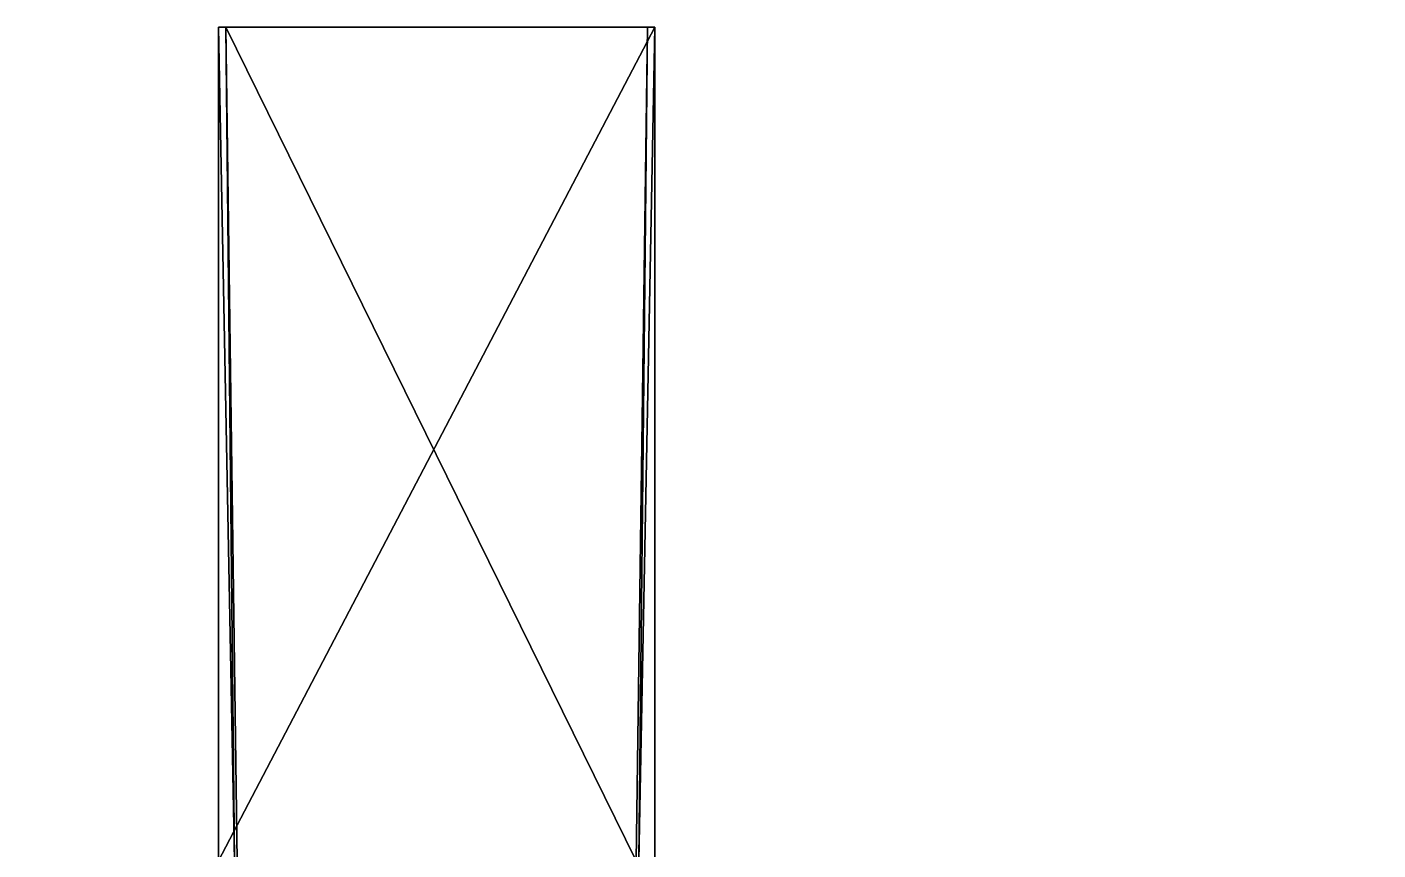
# Model space of a CAD drawing. Header units: millimetres. Extents: x -13000 to 13000, y -1300 to 1300.
# Drawn here: x -5415 to -4872, y 969 to 1300 of the extents above; entities that cross this region are included whole.
import ezdxf

# ---------------------------------------------------------------- set-up
doc = ezdxf.new("R2010")
doc.units = ezdxf.units.MM
doc.layers.add('Rails', color=7, linetype='Continuous', true_color=0x068706)

msp = doc.modelspace()

# ---------------------------------------------------------------- meshes
at = {"layer": 'Rails', "color": 201, "true_color": 0xd59ae5}
mesh = msp.add_polyface(dxfattribs=at)
corners = [(-4837.6, 630, -50.05), (-4831.25, 630, 109.95), (-4831.25, 965, 109.95), (-4837.6, 965, -50.05), (-4834.72, 1300, 49.95), (-4837.6, 1300, -50.05), (-4830.1, 965, 129.95), (-5168.76, 965, 109.95), (-5168.76, 630, 109.95), (-5162.41, 630, -50.05), (-5162.41, 965, -50.05), (-5162.41, 1300, -50.05), (-5165.3, 1300, 49.95), (-5169.91, 965, 129.95), (-5337.6, 630, -50.05), (-5331.26, 630, 109.95), (-5331.26, 965, 109.95), (-5337.6, 965, -50.05), (-5334.72, 1300, 49.95), (-5337.6, 1300, -50.05), (-5330.1, 965, 129.95), (-5668.76, 965, 109.95), (-5668.76, 630, 109.95), (-5662.41, 630, -50.05), (-5662.41, 965, -50.05), (-5662.41, 1300, -50.05), (-5665.3, 1300, 49.95), (-5669.91, 965, 129.95), (-5837.6, 630, -50.05), (-5837.6, 965, -50.05), (-5837.6, 1300, -50.05)]
mesh.append_faces([[corners[k] for k in face] for face in [(6, 4, 2), (7, 12, 13), (20, 18, 16), (21, 26, 27)]], dxfattribs={"color": 201})
mesh.append_faces([[corners[k] for k in face] for face in [(0, 1, 2), (2, 3, 0), (2, 4, 5), (5, 3, 2), (7, 8, 9), (9, 10, 7), (11, 12, 7), (7, 10, 11), (14, 15, 16), (16, 17, 14), (16, 18, 19), (19, 17, 16), (14, 17, 10), (10, 9, 14), (16, 15, 8), (8, 7, 16), (17, 19, 11), (11, 10, 17), (19, 18, 12), (12, 11, 19), (18, 20, 13), (13, 12, 18), (20, 16, 7), (7, 13, 20), (21, 22, 23), (23, 24, 21), (25, 26, 21), (21, 24, 25), (24, 23, 28), (25, 24, 29), (26, 25, 30)]], dxfattribs={"vtx2": -1, "color": 201})

doc.saveas('drawing.dxf')
